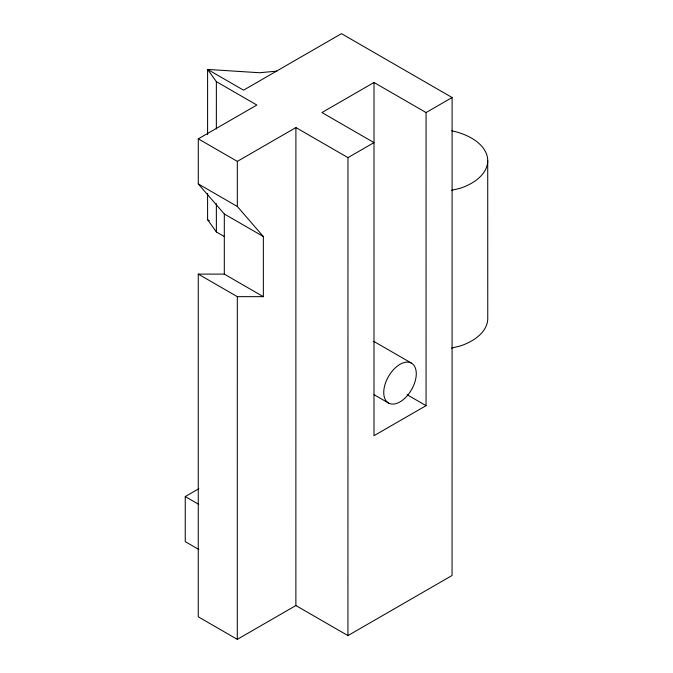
<?xml version="1.0" encoding="UTF-8"?>
<svg xmlns="http://www.w3.org/2000/svg" width="673" height="673" viewBox="0 0 673 673"><rect width="100%" height="100%" fill="white"/><g stroke="black" fill="none" stroke-linecap="round" stroke-linejoin="round"><path stroke-width="1.01" d="M198.813 488.741L185.252 496.565L185.243 541.664L198.838 549.505M276.847 71.145L259.492 72.734L207.595 69.42L216.37 81.643L256.859 105.03L198.283 138.84L198.283 183.931L237.325 206.476L263.353 236.543L263.353 296.667L224.311 274.121L198.274 274.113L198.257 616.805L237.3 639.35L295.876 605.54L347.933 635.598L452.071 575.491L452.105 97.526L341.472 33.65L243.542 90.174L207.595 69.42L207.587 134.583M224.218 236.492L216.361 231.949L207.587 219.718L207.587 193.445M216.361 231.949L216.361 203.574M216.361 128.947L216.37 81.643M224.311 274.121L224.311 213.997L198.283 183.931M237.3 639.35L237.317 296.658L198.274 274.113M237.325 206.476L237.325 161.385L198.283 138.84M295.876 605.54L295.901 127.576L237.325 161.385M347.933 635.598L347.966 157.633L295.901 127.576M374.011 82.493L373.986 435.7L426.051 405.651L426.068 112.559L374.011 82.493L321.938 112.551L374.003 142.609L347.966 157.633M426.068 112.559L452.105 97.526M451.524 190.341L460.113 188.289A55.22 31.883 0 0 0 487.53 157.987A55.22 31.883 0 0 0 451.709 130.781M451.549 348.076L460.139 346.023A55.22 31.883 0 0 0 487.757 318.405L487.723 160.67M237.317 296.658L263.353 296.667M224.311 213.997L263.353 236.543M207.587 219.718L209.379 220.761M373.826 341.404L411.523 363.176A23.008 13.283 -60 0 1 404.229 398.811A23.008 13.283 -60 0 1 384.3 387.303A23.008 13.283 -60 0 1 411.523 363.176M407.199 394.765L426.051 405.651M374.154 394.731L388.514 403.026M185.252 496.565L198.72 504.338"/></g></svg>
